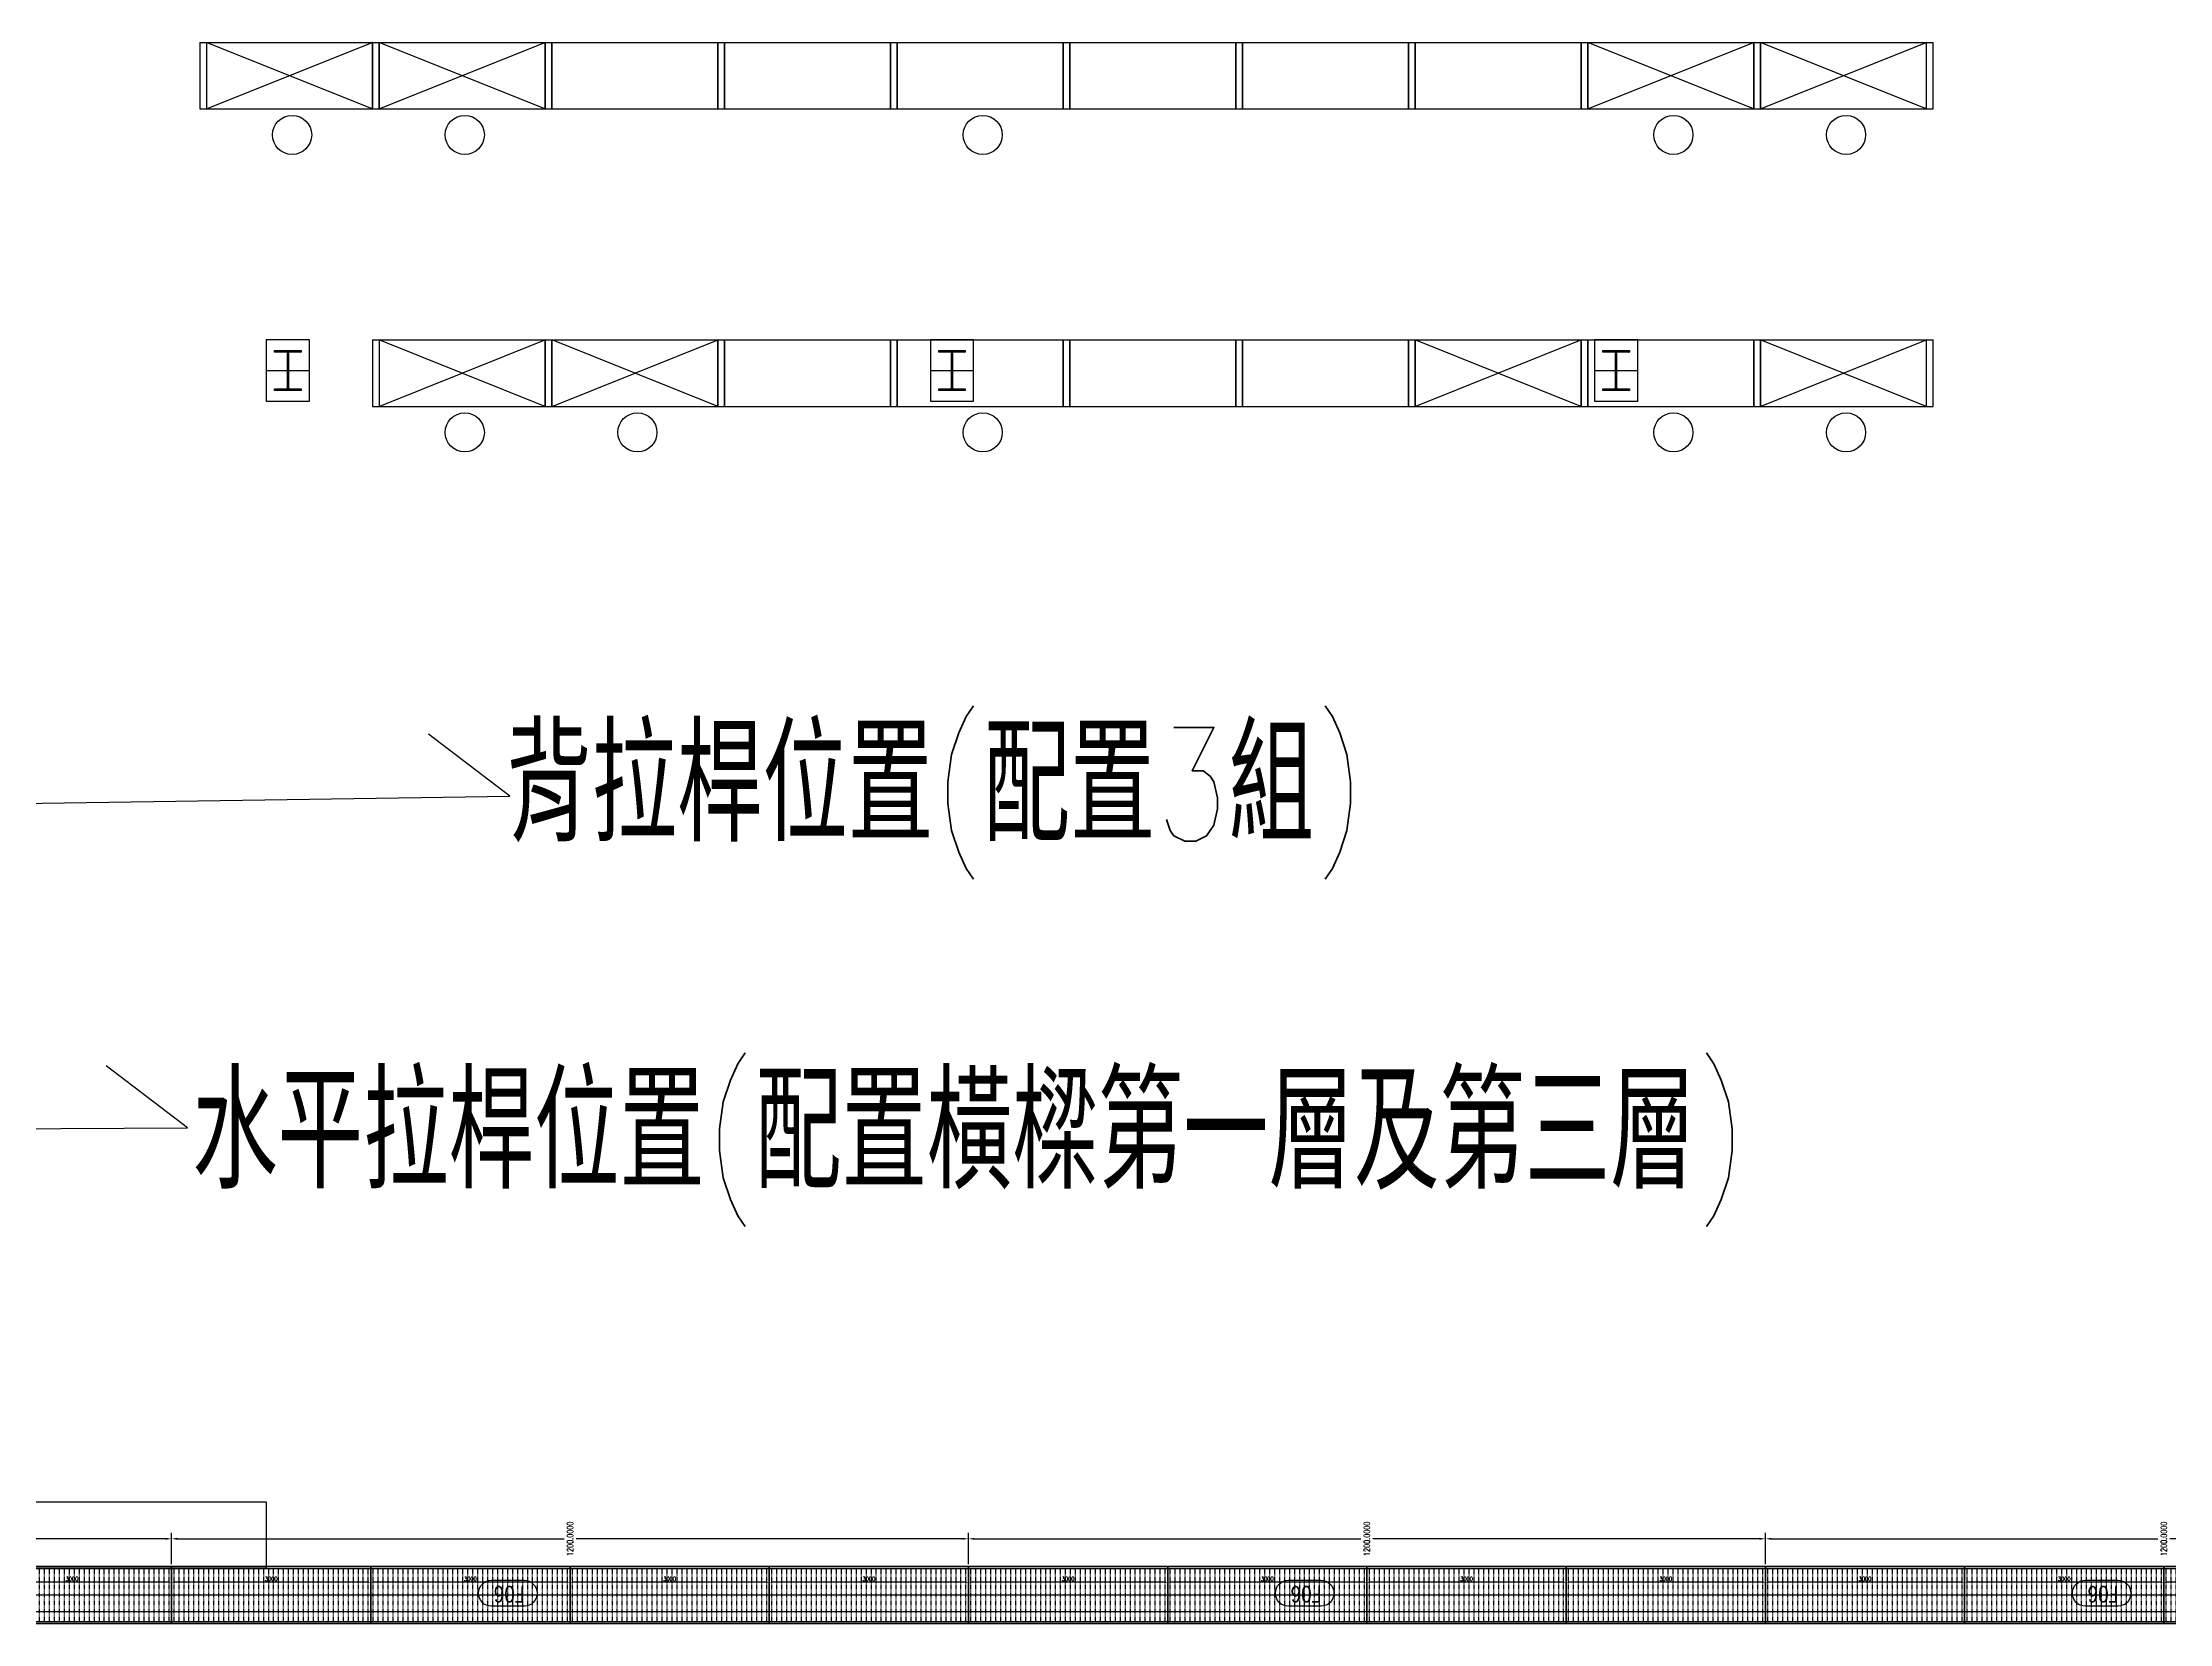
# Model space of a CAD drawing. Extents: x -40736 to 367926, y -65544 to 37405.
# Drawn here: x 355022 to 358225, y -43563 to -41182 of the extents above; entities that cross this region are included whole.
import ezdxf
from ezdxf.enums import TextEntityAlignment as Align

# ---------------------------------------------------------------- set-up
doc = ezdxf.new("R2010")
doc.units = 0
doc.header["$LTSCALE"] = 600
doc.header["$MEASUREMENT"] = 0
doc.linetypes.add('CENTER', pattern=[2, 1.25, -0.25, 0.25, -0.25])
doc.layers.get('0').update_dxf_attribs({"linetype": 'CONTINUOUS'})
doc.layers.get('DEFPOINTS').update_dxf_attribs({"linetype": 'CONTINUOUS'})
for name, color, linetype in [('0-CV-DIM', 3, 'CONTINUOUS'), ('0-DC_Line', 142, 'CONTINUOUS'), ('0-機台細部', 7, 'CONTINUOUS'), ('0-機號', 4, 'CONTINUOUS'), ('0-滾筒細部', 3, 'CONTINUOUS'), ('1', 1, 'CONTINUOUS'), ('C2', 2, 'CONTINUOUS'), ('C6', 6, 'CONTINUOUS'), ('F5', 3, 'CONTINUOUS'), ('底圖', 253, 'CONTINUOUS'), ('線槽', 6, 'CONTINUOUS'), ('重型货架', 5, 'CONTINUOUS')]:
    doc.layers.add(name, color=color, linetype=linetype)
doc.styles.get("Standard").update_dxf_attribs({"font": 'txt.shx', "width": 0.75, "bigfont": 'chineset.shx'})
doc.dimstyles.new('a', dxfattribs={"dimtxt": 100, "dimasz": 100, "dimexe": 1.25, "dimexo": 20, "dimtad": 1, "dimdec": 0, "dimdsep": 46, "dimtxsty": 'Standard', "dimcen": 2.5, "dimclrd": 3, "dimclre": 3, "dimclrt": 1, "dimadec": 0, "dimazin": 0, "dimtfac": 1, "dimtdec": 0, "dimtmove": 0, "dimatfit": 3, "dimfxl": 0, "dimarcsym": 0})
doc.dimstyles.get("Standard").update_dxf_attribs({"dimtxt": 0.18, "dimasz": 0.18, "dimexe": 0.18, "dimexo": 0.0625, "dimgap": 0.09, "dimtad": 0, "dimtih": 1, "dimtoh": 1, "dimdec": 4, "dimzin": 0, "dimdsep": 46, "dimtxsty": 'Standard', "dimcen": 0.09, "dimadec": 0, "dimazin": 0, "dimtfac": 1, "dimtdec": 4, "dimtofl": 0, "dimtmove": 0, "dimatfit": 3, "dimfxl": 0, "dimtolj": 1, "dimtzin": 0, "dimarcsym": 0})

# ---------------------------------------------------------------- blocks, each defined once
blk = doc.blocks.new('*D484')
at = {"layer": '0-CV-DIM', "color": 0, "lineweight": -2}
for p, q in [((13447.1, 10954.1), (13447.1, 11001.5)), ((13456.1, 10992.5), (14038.1, 10992.5)), ((14638.1, 10992.5), (14056.1, 10992.5)), ((14647.1, 10954.1), (14647.1, 11001.5))]:
    blk.add_line(p, q, dxfattribs=at)
at = {"layer": '0-CV-DIM', "color": 0}
for points in [[(13456.1, 10991), (13456.1, 10994), (13447.1, 10992.5)], [(14638.1, 10991), (14638.1, 10994), (14647.1, 10992.5)]]:
    blk.add_solid(points, dxfattribs=at)
at = {"layer": 'DEFPOINTS', "color": 0}
for p in [(13447.1, 10992.5), (13447.1, 10951), (14647.1, 10951)]:
    blk.add_point(p, dxfattribs=at)
at = {"layer": '0-CV-DIM', "color": 0, "insert": (14047.1, 10992.5), "char_height": 9, "attachment_point": 5, "rotation": 90}
blk.add_mtext('\\A1;1200.0000', dxfattribs=at)
blk = doc.blocks.new('*D485')
at = {"layer": '0-CV-DIM', "color": 0, "lineweight": -2}
for p, q in [((12247.1, 10954.1), (12247.1, 11001.5)), ((12256.1, 10992.5), (12838.1, 10992.5)), ((13438.1, 10992.5), (12856.1, 10992.5)), ((13447.1, 10954.1), (13447.1, 11001.5))]:
    blk.add_line(p, q, dxfattribs=at)
at = {"layer": '0-CV-DIM', "color": 0}
for points in [[(12256.1, 10991), (12256.1, 10994), (12247.1, 10992.5)], [(13438.1, 10991), (13438.1, 10994), (13447.1, 10992.5)]]:
    blk.add_solid(points, dxfattribs=at)
at = {"layer": 'DEFPOINTS', "color": 0}
for p in [(12247.1, 10992.5), (12247.1, 10951), (13447.1, 10951)]:
    blk.add_point(p, dxfattribs=at)
at = {"layer": '0-CV-DIM', "color": 0, "insert": (12847.1, 10992.5), "char_height": 9, "attachment_point": 5, "rotation": 90}
blk.add_mtext('\\A1;1200.0000', dxfattribs=at)
blk = doc.blocks.new('*D486')
at = {"layer": '0-CV-DIM', "color": 0, "lineweight": -2}
for p, q in [((11047.1, 10954.1), (11047.1, 11001.5)), ((11056.1, 10992.5), (11638.1, 10992.5)), ((12238.1, 10992.5), (11656.1, 10992.5)), ((12247.1, 10954.1), (12247.1, 11001.5))]:
    blk.add_line(p, q, dxfattribs=at)
at = {"layer": '0-CV-DIM', "color": 0}
for points in [[(11056.1, 10991), (11056.1, 10994), (11047.1, 10992.5)], [(12238.1, 10991), (12238.1, 10994), (12247.1, 10992.5)]]:
    blk.add_solid(points, dxfattribs=at)
at = {"layer": 'DEFPOINTS', "color": 0}
for p in [(11047.1, 10992.5), (11047.1, 10951), (12247.1, 10951)]:
    blk.add_point(p, dxfattribs=at)
at = {"layer": '0-CV-DIM', "color": 0, "insert": (11647.1, 10992.5), "char_height": 9, "attachment_point": 5, "rotation": 90}
blk.add_mtext('\\A1;1200.0000', dxfattribs=at)
blk = doc.blocks.new('*D487')
at = {"layer": '0-CV-DIM', "color": 0, "lineweight": -2}
for p, q in [((9847.1, 10954.1), (9847.1, 11001.5)), ((9856.1, 10992.5), (10438.1, 10992.5)), ((11038.1, 10992.5), (10456.1, 10992.5)), ((11047.1, 10954.1), (11047.1, 11001.5))]:
    blk.add_line(p, q, dxfattribs=at)
at = {"layer": '0-CV-DIM', "color": 0}
for points in [[(9856.1, 10991), (9856.1, 10994), (9847.1, 10992.5)], [(11038.1, 10991), (11038.1, 10994), (11047.1, 10992.5)]]:
    blk.add_solid(points, dxfattribs=at)
at = {"layer": 'DEFPOINTS', "color": 0}
for p in [(9847.1, 10992.5), (9847.1, 10951), (11047.1, 10951)]:
    blk.add_point(p, dxfattribs=at)
at = {"layer": '0-CV-DIM', "color": 0, "insert": (10447.1, 10992.5), "char_height": 9, "attachment_point": 5, "rotation": 90}
blk.add_mtext('\\A1;1200.0000', dxfattribs=at)
blk = doc.blocks.new('*D92')
at = {"layer": '0-滾筒細部', "color": 0, "lineweight": -2}
for p, q in [((0, 840), (0, 600)), ((3000, 840), (3000, 600)), ((2970, 620), (30, 620))]:
    blk.add_line(p, q, dxfattribs=at)
at = {"layer": '0-滾筒細部', "color": 0}
for points in [[(30, 625), (30, 615), (0, 620)], [(2970, 625), (2970, 615), (3000, 620)]]:
    blk.add_solid(points, dxfattribs=at)
at = {"layer": 'DEFPOINTS', "color": 0}
for p in [(0, 860), (3000, 860), (0, 620)]:
    blk.add_point(p, dxfattribs=at)
at = {"layer": '0-滾筒細部', "color": 0, "insert": (1500, 672), "char_height": 64, "attachment_point": 5}
blk.add_mtext('\\A1;3000', dxfattribs=at)
blk = doc.blocks.new('roller_FF_800')
at = {"color": 1, "linetype": 'CENTER', "ltscale": 0.1}
blk.add_line((0, -400), (0, 400), dxfattribs=at)
blk = doc.blocks.new('*X413')
at = {"layer": 'C6', "color": 0}
for p, q in [((11763.7, 29453.8), (11764.5, 29454.6)), ((11763.7, 29452.9), (11765.3, 29454.6)), ((11764.6, 29452.1), (11767.1, 29454.6)), ((11765.5, 29452.1), (11768, 29454.6)), ((11767.3, 29452.1), (11769.8, 29454.6)), ((11768.1, 29452.1), (11770.6, 29454.6)), ((11769.9, 29452.1), (11772.4, 29454.6)), ((11770.8, 29452.1), (11773.3, 29454.6)), ((11772.6, 29452.1), (11775.1, 29454.6)), ((11773.4, 29452.1), (11775.9, 29454.6)), ((11775.2, 29452.1), (11777.7, 29454.6)), ((11776.1, 29452.1), (11778.6, 29454.6)), ((11777.9, 29452.1), (11780.4, 29454.6)), ((11778.7, 29452.1), (11781.2, 29454.6)), ((11780.5, 29452.1), (11783, 29454.6)), ((11781.4, 29452.1), (11783.9, 29454.6)), ((11782.9, 29451.8), (11785.7, 29454.6)), ((11782.9, 29450.9), (11786.5, 29454.6)), ((11782.9, 29449.1), (11784.5, 29450.7)), ((11782.9, 29448.2), (11784.5, 29449.8)), ((11782.9, 29446.5), (11784.5, 29448.1)), ((11782.9, 29445.6), (11784.5, 29447.2)), ((11782.9, 29443.8), (11784.5, 29445.4)), ((11782.9, 29442.9), (11784.5, 29444.5)), ((11782.9, 29441.2), (11784.5, 29442.8)), ((11782.9, 29440.3), (11784.5, 29441.9)), ((11782.9, 29438.5), (11784.5, 29440.1)), ((11782.9, 29437.6), (11784.5, 29439.2)), ((11782.9, 29435.9), (11784.5, 29437.5)), ((11782.9, 29435), (11784.5, 29436.6)), ((11782.9, 29433.2), (11784.5, 29434.8)), ((11782.9, 29432.3), (11784.5, 29433.9)), ((11785.8, 29452.1), (11788.3, 29454.6)), ((11786.7, 29452.1), (11789.2, 29454.6)), ((11788.5, 29452.1), (11791, 29454.6)), ((11789.4, 29452.1), (11791.9, 29454.6)), ((11791.1, 29452.1), (11793.6, 29454.6)), ((11792, 29452.1), (11794.5, 29454.6)), ((11793.8, 29452.1), (11796.3, 29454.6)), ((11794.7, 29452.1), (11797.2, 29454.6)), ((11796.4, 29452.1), (11798.9, 29454.6)), ((11797.3, 29452.1), (11799.8, 29454.6)), ((11799.1, 29452.1), (11801.6, 29454.6)), ((11800, 29452.1), (11802.5, 29454.6)), ((11801.7, 29452.1), (11803.7, 29454)), ((11802.6, 29452.1), (11803.7, 29453.1)), ((11782.9, 29430.6), (11784.5, 29432.2)), ((11782.9, 29429.7), (11784.5, 29431.3)), ((11782.9, 29427.9), (11784.5, 29429.5)), ((11782.9, 29427), (11784.5, 29428.6)), ((11782.9, 29425.3), (11784.5, 29426.9)), ((11782.9, 29424.4), (11784.5, 29426)), ((11782.9, 29422.6), (11784.5, 29424.2)), ((11782.9, 29421.7), (11784.5, 29423.3)), ((11782.9, 29420), (11784.5, 29421.6)), ((11782.9, 29419.1), (11784.5, 29420.7)), ((11782.9, 29417.3), (11784.5, 29418.9)), ((11782.9, 29416.4), (11784.5, 29418)), ((11782.9, 29414.6), (11784.5, 29416.2)), ((11782.9, 29413.8), (11784.5, 29415.4)), ((11782.9, 29412), (11784.5, 29413.6)), ((11782.9, 29411.1), (11784.5, 29412.7)), ((11782.9, 29409.3), (11784.5, 29410.9)), ((11782.9, 29408.5), (11784.5, 29410.1)), ((11782.9, 29406.7), (11784.5, 29408.3)), ((11782.9, 29405.8), (11784.5, 29407.4)), ((11782.9, 29404), (11784.5, 29405.6)), ((11782.9, 29403.2), (11784.5, 29404.8)), ((11782.9, 29401.4), (11784.5, 29403)), ((11782.9, 29400.5), (11784.5, 29402.1)), ((11763.7, 29395.4), (11765.3, 29397.1)), ((11763.7, 29394.6), (11766.2, 29397.1)), ((11765.4, 29394.6), (11767.9, 29397.1)), ((11766.3, 29394.6), (11768.8, 29397.1)), ((11768.1, 29394.6), (11770.6, 29397.1)), ((11769, 29394.6), (11771.5, 29397.1)), ((11770.7, 29394.6), (11773.2, 29397.1)), ((11771.6, 29394.6), (11774.1, 29397.1)), ((11773.4, 29394.6), (11775.9, 29397.1)), ((11774.3, 29394.6), (11776.8, 29397.1)), ((11776, 29394.6), (11778.5, 29397.1)), ((11776.9, 29394.6), (11779.4, 29397.1)), ((11778.7, 29394.6), (11781.2, 29397.1)), ((11779.6, 29394.6), (11782.1, 29397.1)), ((11781.3, 29394.6), (11784.5, 29397.7)), ((11782.2, 29394.6), (11784.7, 29397.1)), ((11782.9, 29398.7), (11784.5, 29400.3)), ((11782.9, 29397.9), (11784.5, 29399.5)), ((11784, 29394.6), (11786.5, 29397.1)), ((11784.9, 29394.6), (11787.4, 29397.1)), ((11786.7, 29394.6), (11789.2, 29397.1)), ((11787.5, 29394.6), (11790, 29397.1)), ((11789.3, 29394.6), (11791.8, 29397.1)), ((11790.2, 29394.6), (11792.7, 29397.1)), ((11792, 29394.6), (11794.5, 29397.1)), ((11792.8, 29394.6), (11795.3, 29397.1)), ((11794.6, 29394.6), (11797.1, 29397.1)), ((11795.5, 29394.6), (11798, 29397.1)), ((11797.3, 29394.6), (11799.8, 29397.1)), ((11798.1, 29394.6), (11800.6, 29397.1)), ((11799.9, 29394.6), (11802.4, 29397.1)), ((11800.8, 29394.6), (11803.3, 29397.1)), ((11802.6, 29394.6), (11803.7, 29395.7)), ((11803.4, 29394.6), (11803.7, 29394.8))]:
    blk.add_line(p, q, dxfattribs=at)
blk = doc.blocks.new('*U537')
at = {"color": 1, "linetype": 'Continuous'}
blk.add_line((-32.5, 0), (32.5, 0), dxfattribs=at)
at = {"color": 1}
blk.add_lwpolyline([(-32.5, -46), (32.5, -46), (32.5, 46), (-32.5, 46)], close=True, dxfattribs=at)
blk.add_lwpolyline([(-20, 30), (20, 30), (20, 27.5), (0.8, 27.5), (0.8, -27.5), (20, -27.5), (20, -30), (-20, -30), (-20, -27.5), (-0.8, -27.5), (-0.8, 27.5), (-20, 27.5), (-20, 30)], dxfattribs=at)
blk.add_blockref('*X413', (-11783.7, -29424.6), dxfattribs=at)
blk = doc.blocks.new('*U538')
at = {"color": 0, "linetype": 'ByBlock', "lineweight": -2}
blk.add_blockref('*U537', (0, -2000), dxfattribs=at)
blk = doc.blocks.new('*U531')
at = {"color": 0}
blk.add_blockref('*U538', (0, 5000), dxfattribs=at)
blk = doc.blocks.new('*U532')
at = {"layer": '1', "color": 0, "linetype": 'ByBlock', "lineweight": -2}
for p in [(7000, 0), (8000, 0), (9000, 0)]:
    blk.add_blockref('*U531', p, dxfattribs=at)
blk = doc.blocks.new('A$C28165EB0')
at = {"layer": '重型货架', "color": 7, "linetype": 'Continuous'}
for p, q in [((0, 100), (270, 100)), ((0, 100), (0, 0)), ((10, 100), (10, 0)), ((260, 0), (260, 100)), ((270, 0), (270, 100)), ((0, 0), (270, 0))]:
    blk.add_line(p, q, dxfattribs=at)
blk = doc.blocks.new('A$C498032FD')
at = {"layer": 'C2', "color": 2}
for p in [(0, 0), (260, 0), (520, 0), (780, 0), (1040, 0), (1300, 0), (1560, 0), (1820, 0), (2080, 0), (2340, 0)]:
    blk.add_blockref('A$C28165EB0', p, dxfattribs=at)
blk = doc.blocks.new('A$C280033E6')
at = {"layer": '重型货架', "linetype": 'Continuous'}
for p, q in [((-1, 100), (269, 100)), ((-1, 100), (-1, 0)), ((9, 100), (9, 0)), ((259, 0), (259, 100)), ((269, 0), (269, 100)), ((-1, 0), (269, 0))]:
    blk.add_line(p, q, dxfattribs=at)
blk = doc.blocks.new('A$C3BB94408')
for p, q in [((0.00007, 830.00009), (3000.00007, 830.00009)), ((0.00007, 30.00009), (3000.00007, 30.00009))]:
    blk.add_line(p, q)
at = {"color": 1, "linetype": 'CENTER'}
blk.add_line((0.00007, 430.00009), (3000.00007, 430.00009), dxfattribs=at)
blk.add_lwpolyline([(0.00007, 0.00009), (3000.00007, 0.00009), (3000.00007, 860.00009), (0.00007, 860.00009)], close=True)
at = {"layer": '0-滾筒細部'}
for p in [(37.50007, 430.00009), (112.50007, 430.00009), (187.50007, 430.00009), (262.50007, 430.00009), (337.50007, 430.00009), (412.50007, 430.00009), (487.50007, 430.00009), (562.50007, 430.00009), (637.50007, 430.00009), (712.50007, 430.00009), (787.50007, 430.00009), (862.50007, 430.00009), (937.50007, 430.00009), (1012.50007, 430.00009), (1087.50007, 430.00009), (1162.50007, 430.00009), (1237.50007, 430.00009), (1312.50007, 430.00009), (1387.50007, 430.00009), (1462.50007, 430.00009), (1537.50007, 430.00009), (1612.50007, 430.00009), (1687.50007, 430.00009), (1762.50007, 430.00009), (1837.50007, 430.00009), (1912.50007, 430.00009), (1987.50007, 430.00009), (2062.50007, 430.00009), (2137.50007, 430.00009), (2212.50007, 430.00009), (2287.50007, 430.00009), (2362.50007, 430.00009), (2437.50007, 430.00009), (2512.50007, 430.00009), (2587.50007, 430.00009), (2662.50007, 430.00009), (2737.50007, 430.00009), (2812.50007, 430.00009), (2887.50007, 430.00009), (2962.50007, 430.00009)]:
    blk.add_blockref('roller_FF_800', p, dxfattribs=at)
dim = blk.add_linear_dim(base=(0.00007, 620.00009), p1=(3000.00007, 860.00009), p2=(0.00007, 860.00009), dimstyle='Standard', override={"dimscale": 20}, dxfattribs=at)
dim.commit()
dim.dimension.update_dxf_attribs({"geometry": '*D92', "text_midpoint": (1500.00007, 672.00009)})
blk = doc.blocks.new('A$C1C6605B1')
blk.add_lwpolyline([(15847.07952, 10882.5), (5047.07952, 10882.5)])
at = {"layer": '0-DC_Line'}
blk.add_line((4881.07952, 10908), (15847.07952, 10908), dxfattribs=at)
blk.add_lwpolyline([(15847.07952, 10951), (15847.07952, 10865), (4881.07952, 10865), (4881.07952, 10951)], close=True, dxfattribs=at)
at = {"layer": '0-機號', "color": 2}
for points in [[(11528.91357, 10930.12023), (11577.9029, 10930.12023, -1), (11577.9029, 10890.94965), (11528.91357, 10890.94965, -1)], [(12728.91357, 10930.12023), (12777.9029, 10930.12023, -1), (12777.9029, 10890.94965), (12728.91357, 10890.94965, -1)], [(13928.91357, 10930.12023), (13977.9029, 10930.12023, -1), (13977.9029, 10890.94965), (13928.91357, 10890.94965, -1)]]:
    blk.add_lwpolyline(points, format="xyb", close=True, dxfattribs=at)
at = {"layer": '0-機台細部', "xscale": 0.09999999997671694, "yscale": 0.09999999997671694, "zscale": 0.09999999997671694}
for p in [(10747.07951, 10864.99998), (11047.07951, 10864.99998), (11347.07951, 10864.99998), (11647.07951, 10864.99998), (11947.07951, 10864.99998), (12247.07951, 10864.99998), (12547.07951, 10864.99998), (12847.07951, 10864.99998), (13147.07951, 10864.99998), (13447.07951, 10864.99998), (13747.07951, 10864.99998), (14047.07951, 10864.99998)]:
    blk.add_blockref('A$C3BB94408', p, dxfattribs=at)
at = {"layer": '0-機號', "color": 2, "width": 0.8}
for p in [(11555.26688, 10909.16518), (12755.26688, 10909.16518), (13955.26688, 10909.16518)]:
    blk.add_text('F06', height=23.04, rotation=180, dxfattribs=at).set_placement(p, align=Align.MIDDLE)
at = {"layer": '0-CV-DIM'}
for base, p1, p2, picture, middle in [((9847.07952, 10992.54359), (11047.07952, 10951), (9847.07952, 10951), '*D487', (10447.07952, 10992.54359)), ((11047.07952, 10992.54359), (12247.07952, 10951), (11047.07952, 10951), '*D486', (11647.07952, 10992.54359)), ((12247.07952, 10992.54359), (13447.07952, 10951), (12247.07952, 10951), '*D485', (12847.07952, 10992.54359)), ((13447.07952, 10992.54359), (14647.07952, 10951), (13447.07952, 10951), '*D484', (14047.07952, 10992.54359))]:
    dim = blk.add_linear_dim(base=base, p1=p1, p2=p2, angle=180, dimstyle='Standard', override={"dimscale": 50, "dimtfill": 1}, dxfattribs=at)
    dim.commit()
    dim.dimension.update_dxf_attribs({"geometry": picture, "text_midpoint": middle})

msp = doc.modelspace()

# ---------------------------------------------------------------- linework, layer by layer
for p, q in [((355269.31446, -41181.79679), (355519.31446, -41281.79679)), ((355519.31446, -41181.79679), (355269.31446, -41281.79679)), ((355529.31446, -41181.79679), (355779.31446, -41281.79679)), ((355779.31446, -41181.79679), (355529.31446, -41281.79679)), ((357349.31446, -41181.79679), (357599.31446, -41281.79679)), ((357599.31446, -41181.79679), (357349.31446, -41281.79679)), ((357609.31446, -41181.79679), (357859.31446, -41281.79679)), ((357859.31446, -41181.79679), (357609.31446, -41281.79679)), ((355529.31446, -41629.79679), (355779.31446, -41729.79679)), ((355779.31446, -41629.79679), (355529.31446, -41729.79679)), ((355789.83921, -41629.79679), (356039.83921, -41729.79679)), ((356039.83921, -41629.79679), (355789.83921, -41729.79679)), ((357089.31446, -41629.79679), (357339.31446, -41729.79679)), ((357339.31446, -41629.79679), (357089.31446, -41729.79679)), ((357609.31446, -41629.79679), (357859.31446, -41729.79679)), ((357859.31446, -41629.79679), (357609.31446, -41729.79679))]:
    msp.add_line(p, q)
for centre in [(355397.59283, -41320.96761), (355657.59283, -41320.96761), (356437.59283, -41320.96761), (357477.59283, -41320.96761), (357737.59283, -41320.96761), (355657.59283, -41768.96761), (355917.59283, -41768.96761), (356437.59283, -41768.96761), (357477.59283, -41768.96761), (357737.59283, -41768.96761)]:
    msp.add_circle(centre, 29.47939)
at = {"layer": '線槽'}
msp.add_lwpolyline([(349423.78957, -43379.79681), (355358.79005, -43379.79681), (355358.79005, -43479.79681), (349423.78957, -43479.79681)], close=True, dxfattribs=at)

# ---------------------------------------------------------------- block references
msp.add_blockref('A$C498032FD', (355258.78957, -41281.79681))
at = {"layer": '1', "color": 0}
msp.add_blockref('*U532', (348391.28957, -44675.79681), dxfattribs=at)
at = {"layer": 'C2', "color": 2}
for p in [(355518.7896, -41729.79682), (355778.7896, -41729.79682), (356038.7896, -41729.79682), (356298.7896, -41729.79682), (356558.7896, -41729.79682), (356818.7896, -41729.79682), (357078.7896, -41729.79682), (357338.7896, -41729.79682), (357598.7896, -41729.79682)]:
    msp.add_blockref('A$C28165EB0', p, dxfattribs=at)
at = {"layer": 'F5', "color": 0, "linetype": 'Continuous'}
for p in [(355259.78901, -41281.79696), (355519.78901, -41281.79696), (355779.78901, -41281.79696), (356039.78901, -41281.79696), (356299.78901, -41281.79696), (356559.78901, -41281.79696), (356819.78901, -41281.79696), (357079.78901, -41281.79696), (357339.78901, -41281.79696), (357599.78901, -41281.79696), (355519.78901, -41729.79696), (355779.78901, -41729.79696), (356039.78901, -41729.79696), (356299.78901, -41729.79696), (356559.78901, -41729.79696), (356819.78901, -41729.79696), (357079.78901, -41729.79696), (357339.78901, -41729.79696), (357599.78901, -41729.79696)]:
    msp.add_blockref('A$C280033E6', p, dxfattribs=at)
at = {"layer": '底圖', "color": 253}
msp.add_blockref('A$C1C6605B1', (344169.01004, -54427.7968), dxfattribs=at)

# ---------------------------------------------------------------- texts
at = {"color": 0, "width": 0.75}
for s, p in [('背拉桿位置(配置3組)', (356366.84006, -42384.83406)), ('水平拉桿位置(配置橫樑第一層及第三層)', (356417.81449, -42907.78946))]:
    msp.add_text(s, height=171.5, dxfattribs=at).set_placement(p, align=Align.CENTER)

# ---------------------------------------------------------------- leaders
for points in [[(354786.60209, -42330.97214), (355725.66884, -42316.89184), (355603.05289, -42223.27063)], [(354244.93143, -42821.32269), (355240.22725, -42816.33347), (355117.6113, -42722.71226)]]:
    msp.add_leader(points, dimstyle='a', override={"dimasz": 200, "dimgap": 0.625, "dimtad": 0, "dimarcsym": 1})

doc.saveas('drawing.dxf')
